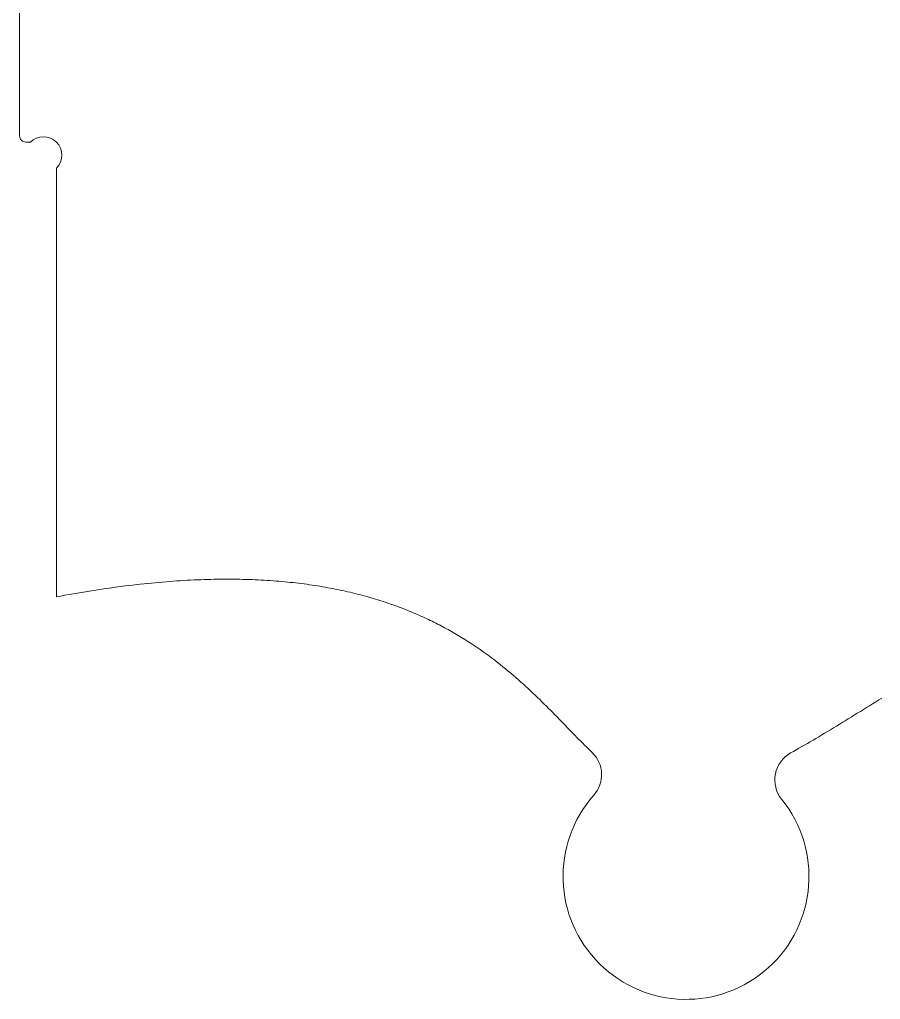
# Model space of a CAD drawing. Header units: millimetres. Extents: x 10 to 1344, y -734 to -10.
# Drawn here: x 10.2 to 150.2, y -531.7 to -372.2 of the extents above; entities that cross this region are included whole.
import ezdxf

# ---------------------------------------------------------------- set-up
doc = ezdxf.new("R2010")
doc.units = ezdxf.units.MM
doc.layers.add('Cut', color=7, linetype='Continuous', lineweight=0)

msp = doc.modelspace()

# ---------------------------------------------------------------- linework, layer by layer
at = {"layer": 'Cut'}
msp.add_lwpolyline([(150.430332, -482.629994), (149.923964, -482.946115), (149.419338, -483.26108), (148.916465, -483.574815), (148.415354, -483.887246), (147.916017, -484.198299), (147.418464, -484.507901), (146.922704, -484.815977), (146.428749, -485.122454), (145.936609, -485.427258), (145.446295, -485.730314), (144.957816, -486.03155), (144.471183, -486.330891), (143.986407, -486.628263), (143.503498, -486.923593), (143.022467, -487.216807), (142.543323, -487.50783), (142.066077, -487.79659), (141.590741, -488.083011), (141.117323, -488.367021), (140.645835, -488.648545), (140.176286, -488.927509), (139.708688, -489.203841), (139.243051, -489.477465), (138.779385, -489.748308), (138.317701, -490.016296), (137.858008, -490.281355), (137.400318, -490.543412), (136.944641, -490.802393), (136.490986, -491.058223), (136.039366, -491.310828), (135.58979, -491.560136, 0.4667059349), (134.119367, -499.082399, -2.1557759249), (103.588249, -498.414793, 0.4029096758), (103.29701, -491.488171), (102.99358, -491.196481), (102.689163, -490.90061), (102.383642, -490.600691), (102.076898, -490.29686), (101.768814, -489.989252), (101.459271, -489.678), (101.148151, -489.363241), (100.835337, -489.045109), (100.520711, -488.723739), (100.204155, -488.399265), (99.88555, -488.071822), (99.564779, -487.741546), (99.241724, -487.40857), (98.916268, -487.07303), (98.588291, -486.73506), (98.257676, -486.394796), (97.924306, -486.052372), (97.588062, -485.707922), (97.248826, -485.361582), (96.906481, -485.013487), (96.560908, -484.663771), (96.211989, -484.312568), (95.859608, -483.960015), (95.503645, -483.606245), (95.143982, -483.251394), (94.780503, -482.895595), (94.413088, -482.538985), (94.041621, -482.181697), (93.665982, -481.823867), (93.286054, -481.46563), (92.90172, -481.107119), (92.512861, -480.74847), (92.119359, -480.389819), (91.721096, -480.031298), (91.317955, -479.673044), (90.909817, -479.315191), (90.496565, -478.957874), (90.07808, -478.601228), (89.654245, -478.245387), (89.224942, -477.890486), (88.790052, -477.536661), (88.349459, -477.184045), (87.903043, -476.832774), (87.450687, -476.482982), (86.992274, -476.134805), (86.527684, -475.788377), (86.056801, -475.443832), (85.579506, -475.101307), (85.095681, -474.760934), (84.605209, -474.42285), (84.107971, -474.087189), (83.60385, -473.754085), (83.092727, -473.423674), (82.574485, -473.096091), (82.049006, -472.77147), (81.783515, -472.610312), (81.516171, -472.449945), (81.246959, -472.290387), (80.975864, -472.131653), (80.702871, -471.973761), (80.427965, -471.816727), (80.151132, -471.660569), (79.872357, -471.505302), (79.591626, -471.350945), (79.308923, -471.197514), (79.024233, -471.045025), (78.737543, -470.893496), (78.448837, -470.742944), (78.158101, -470.593384), (77.865319, -470.444835), (77.570478, -470.297313), (77.273561, -470.150835), (76.974556, -470.005417), (76.673446, -469.861077), (76.370217, -469.717831), (76.064855, -469.575697), (75.757344, -469.43469), (75.447671, -469.294829), (75.135819, -469.156129), (74.821775, -469.018608), (74.505523, -468.882282), (74.187049, -468.747169), (73.866339, -468.613284), (73.543377, -468.480646), (73.218149, -468.349271), (72.890639, -468.219175), (72.560834, -468.090376), (72.228718, -467.962891), (71.894277, -467.836735), (71.557496, -467.711927), (71.21836, -467.588483), (70.876855, -467.466419), (70.532965, -467.345753), (70.186677, -467.226502), (69.837974, -467.108682), (69.486844, -466.99231), (69.13327, -466.877404), (68.777238, -466.763979), (68.418733, -466.652053), (68.057741, -466.541643), (67.694247, -466.432765), (67.328236, -466.325436), (66.959693, -466.219673), (66.588603, -466.115494), (66.214953, -466.012914), (65.838727, -465.911951), (65.45991, -465.812622), (65.078488, -465.714943), (64.694445, -465.618931), (64.307768, -465.524603), (63.918441, -465.431977), (63.52645, -465.341068), (63.13178, -465.251893), (62.734416, -465.164471), (62.334343, -465.078816), (61.931547, -464.994947), (61.526013, -464.91288), (61.117726, -464.832631), (60.706672, -464.754219), (60.292835, -464.677659), (59.876202, -464.602968), (59.456756, -464.530164), (59.034485, -464.459263), (58.609371, -464.390281), (58.181402, -464.323237), (57.750563, -464.258146), (57.316837, -464.195026), (56.880212, -464.133894), (56.440672, -464.074765), (55.998201, -464.017658), (55.552787, -463.962588), (55.104413, -463.909573), (54.653066, -463.85863), (54.198729, -463.809775), (53.74139, -463.763026), (53.281032, -463.718399), (52.817641, -463.675911), (52.351203, -463.635579), (51.881702, -463.597419), (51.409124, -463.561449), (50.933455, -463.527686), (50.454678, -463.496145), (49.972781, -463.466845), (49.487747, -463.439802), (48.999563, -463.415032), (48.508213, -463.392554), (48.013683, -463.372383), (47.515957, -463.354536), (47.015022, -463.33903), (46.510862, -463.325882), (46.003464, -463.31511), (45.492811, -463.306729), (44.978889, -463.300757), (44.461684, -463.29721), (43.94118, -463.296105), (43.417364, -463.29746), (42.89022, -463.30129), (42.359733, -463.307614), (41.82589, -463.316447), (41.288674, -463.327807), (40.748072, -463.34171), (40.204068, -463.358173), (39.656648, -463.377214), (39.105797, -463.398848), (38.551501, -463.423093), (37.993744, -463.449966), (37.432512, -463.479484), (36.86779, -463.511662), (36.299563, -463.546519), (35.727817, -463.584071), (35.152537, -463.624335), (34.573709, -463.667328), (33.991316, -463.713066), (33.405345, -463.761566), (32.815782, -463.812846), (32.22261, -463.866922), (31.625816, -463.923811), (31.025384, -463.98353), (30.421301, -464.046096), (29.813551, -464.111525), (29.202119, -464.179834), (28.586991, -464.251041), (27.968152, -464.325162), (27.345587, -464.402214), (26.719282, -464.482213), (26.089221, -464.565177), (25.455391, -464.651123), (24.817776, -464.740067), (24.176361, -464.832026), (23.531132, -464.927017), (22.882075, -465.025057), (22.229173, -465.126163), (21.572413, -465.230351), (20.91178, -465.337639), (20.247259, -465.448043), (19.578836, -465.56158), (18.906495, -465.678267), (18.230222, -465.798121), (17.550002, -465.921158), (16.865821, -466.047397), (16.177663, -466.176852), (16.177663, -396.419641, 1), (11.935022, -392.177), (11.177673, -392.177, -0.4142135624), (10.177675, -391.177002), (10.177675, -353.177079, -0.4142138129)], format="xyb", dxfattribs=at)

doc.saveas('drawing.dxf')
